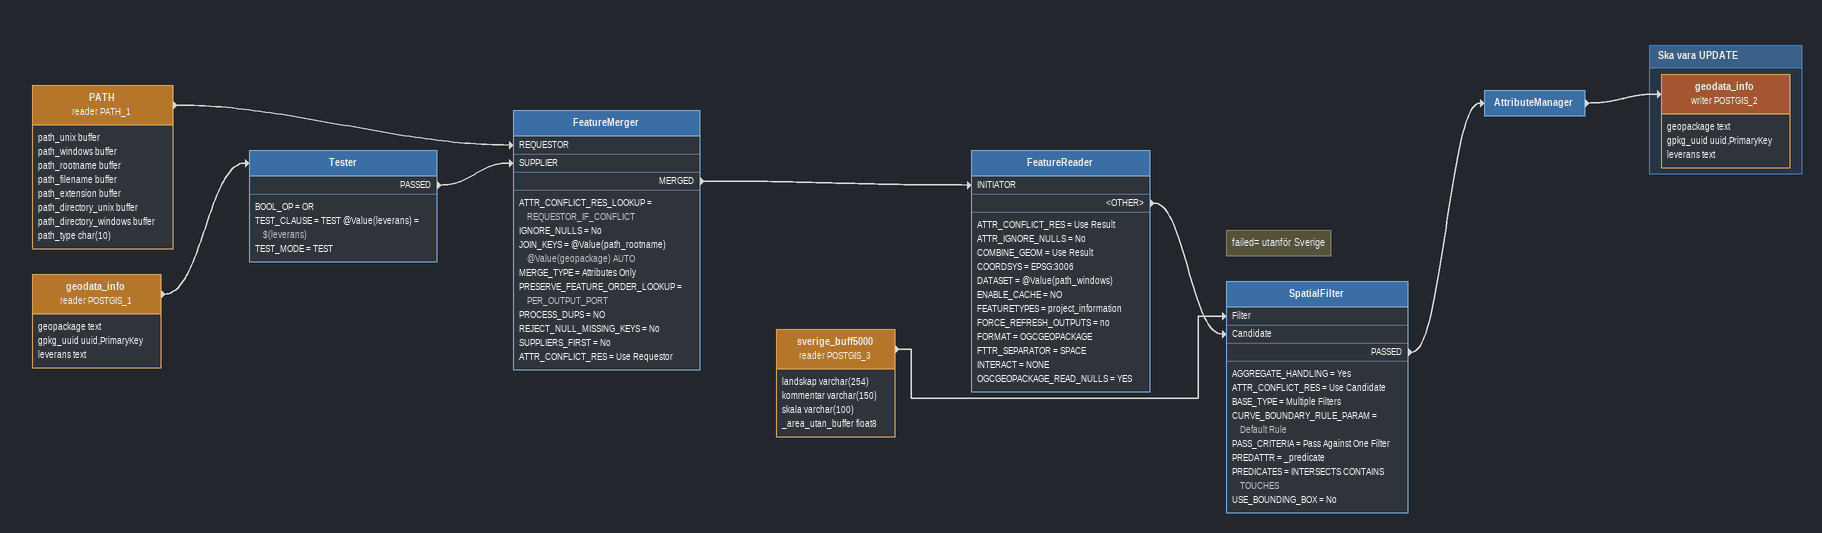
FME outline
PATH (reader PATH_1)
    attributes: path_unix buffer, path_windows buffer, path_rootname buffer, path_filename buffer, path_extension buffer, path_directory_unix buffer, path_directory_windows buffer, path_type char(10)
    -> FeatureMerger [REQUESTOR]
geodata_info (reader POSTGIS_1)
    attributes: geopackage text, gpkg_uuid uuid,PrimaryKey, leverans text
    -> Tester
Tester
    BOOL_OP = OR
    TEST_CLAUSE = TEST @Value(leverans) = $(leverans)
    TEST_MODE = TEST
    PASSED -> FeatureMerger [SUPPLIER]
FeatureMerger
    ATTR_CONFLICT_RES_LOOKUP = REQUESTOR_IF_CONFLICT
    IGNORE_NULLS = No
    JOIN_KEYS = @Value(path_rootname) @Value(geopackage) AUTO
    MERGE_TYPE = Attributes Only
    PRESERVE_FEATURE_ORDER_LOOKUP = PER_OUTPUT_PORT
    PROCESS_DUPS = NO
    REJECT_NULL_MISSING_KEYS = No
    SUPPLIERS_FIRST = No
    ATTR_CONFLICT_RES = Use Requestor
    MERGED -> FeatureReader [INITIATOR]
FeatureReader
    ATTR_CONFLICT_RES = Use Result
    ATTR_IGNORE_NULLS = No
    COMBINE_GEOM = Use Result
    COORDSYS = EPSG:3006
    DATASET = @Value(path_windows)
    ENABLE_CACHE = NO
    FEATURETYPES = project_information
    FORCE_REFRESH_OUTPUTS = no
    FORMAT = OGCGEOPACKAGE
    FTTR_SEPARATOR = SPACE
    INTERACT = NONE
    OGCGEOPACKAGE_READ_NULLS = YES
    <OTHER> -> SpatialFilter [Candidate]
sverige_buff5000 (reader POSTGIS_3)
    attributes: landskap varchar(254), kommentar varchar(150), skala varchar(100), _area_utan_buffer float8
    -> SpatialFilter [Filter]
Note: failed= utanför Sverige
SpatialFilter
    AGGREGATE_HANDLING = Yes
    ATTR_CONFLICT_RES = Use Candidate
    BASE_TYPE = Multiple Filters
    CURVE_BOUNDARY_RULE_PARAM = Default Rule
    PASS_CRITERIA = Pass Against One Filter
    PREDATTR = _predicate
    PREDICATES = INTERSECTS CONTAINS TOUCHES
    USE_BOUNDING_BOX = No
    PASSED -> AttributeManager
AttributeManager
    -> geodata_info (writer POSTGIS_2)

Bookmark: Ska vara UPDATE
geodata_info (writer POSTGIS_2)
    attributes: geopackage text, gpkg_uuid uuid,PrimaryKey, leverans text
